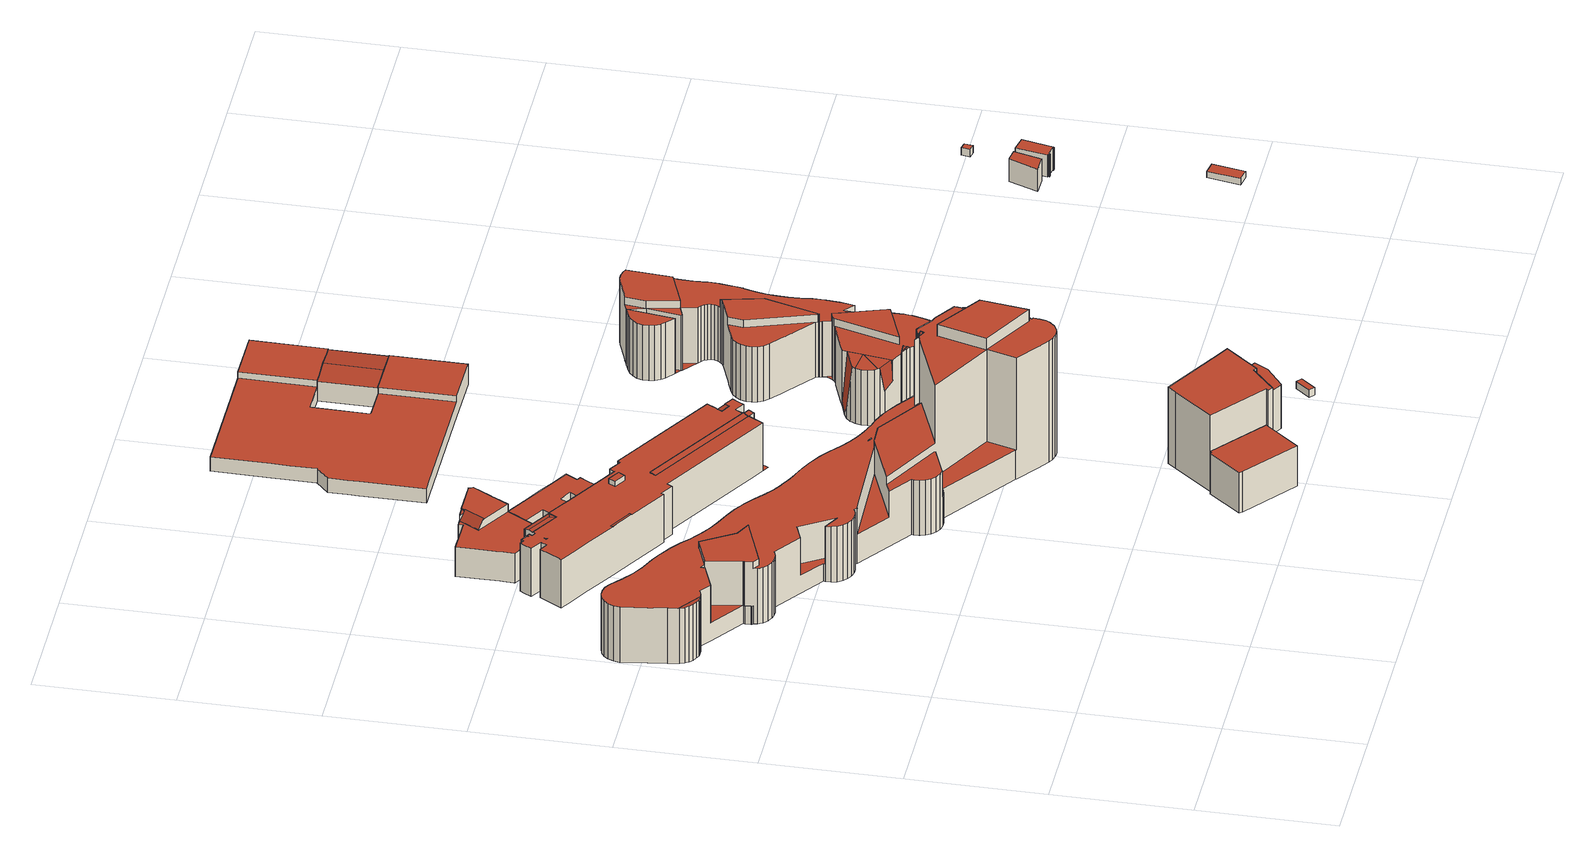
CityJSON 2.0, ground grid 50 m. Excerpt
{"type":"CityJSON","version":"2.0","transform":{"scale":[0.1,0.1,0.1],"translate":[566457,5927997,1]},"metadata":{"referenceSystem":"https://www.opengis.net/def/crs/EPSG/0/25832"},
"CityObjects":{
"building1":{"type":"Building","attributes":{"Gemeindeschluessel":"02100137","Geometrietyp2DReferenz":"3000","function":"31001_1120","roofType":"1000","measuredHeight":16.48,"storeysAboveGround":4},"address":[{"country":"Germany","locality":"Hamburg","thoroughfareNumber":"2","thoroughfareName":"Kurt-Emmerich-Platz","postcode":"21109"}],"geometry":[{"type":"Solid","lod":"2","boundaries":[[[[0,1,2,3,4,5,6,7]],[[8,9,10,11,12,13,14,15]],[[4,3,10,9]],[[3,2,11,10]],[[2,1,12,11]],[[1,0,13,12]],[[0,7,14,13]],[[6,5,8,15]],[[5,4,9,8]],[[14,7,6,15]]]],"semantics":{"surfaces":[{"type":"RoofSurface"},{"type":"GroundSurface"},{"type":"WallSurface"}],"values":[[0,1,2,2,2,2,2,2,2,2]]}}]},
"building2":{"type":"Building","attributes":{"name":"Behörde für Stadtentwicklung und Wohnen:Behörde für Umwelt, Klima, Energie und Agrarwirtschaft:Landesbetrieb GeoInformation und Vermessung","Gemeindeschluessel":"02100137","Geometrietyp2DReferenz":"3000","function":"31001_3010","roofType":"1000","measuredHeight":53.91,"storeysAboveGround":5},"address":[{"country":"Germany","locality":"Hamburg","thoroughfareNumber":"19","thoroughfareName":"Neuenfelder Straße","postcode":"21109"}],"geometry":[{"type":"Solid","lod":"2","boundaries":[[[[16,17,18]],[[19,20,21]],[[22,23,24,25,26]],[[27,28,29,30,31]],[[32,33,34,35,36]],[[37,38,39]],[[40,41,42,43]],[[44,45,46]],[[46,45,47]],[[48,44,46]],[[48,46,47]],[[49,50,51,52,53,54]],[[55,56,52,51]],[[57,58,59,60,56,55]],[[61,51,50,62]],[[63,64,65,62,66]],[[67,68,69]],[[70,71,72,73]],[[74,70,73,75]],[[76,77,78,79,80,81]],[[82,83,84,85,86,87,88,89,90,91]],[[92,93,94,95]],[[96,97,98,93]],[[99,100,101,102,103,104,105,106,107,108]],[[109,110,111,112]],[[113,114,115]],[[116,117,118,119]],[[120,121,122]],[[123,124,125,126]],[[127,128,124]],[[129,130,131]],[[132,133,134,135,136,137]],[[138,139,140]],[[141,142,143,144,145,146,147]],[[148,149,150,151]],[[149,152,153,150]],[[152,154,155,153]],[[154,156,157,155]],[[156,158,159,157]],[[160,161,21,20]],[[21,161,162,17,16]],[[163,164,165,166]],[[164,167,168,165]],[[169,170,171,172]],[[173,174,175,176]],[[177,178,179,180]],[[181,160,20,19]],[[182,183,184,185]],[[186,187,161,21,16,18]],[[188,189,190,191]],[[23,22,111,110]],[[22,26,192,111]],[[26,25,193,192]],[[194,195,196,197]],[[195,198,199,196]],[[198,200,201,199]],[[202,203,30,29]],[[204,205,206,207]],[[205,208,209,206]],[[210,211,212,213]],[[211,214,215,212]],[[214,216,217,215]],[[216,218,219,217]],[[189,220,221,190]],[[27,31,222,223]],[[224,225,39,38]],[[226,202,29,28]],[[227,226,28,27]],[[228,229,230,231]],[[229,232,233,230]],[[232,234,235,233]],[[236,237,238,239]],[[237,240,241,238]],[[242,243,244,245]],[[246,224,38,37]],[[247,248,249,250]],[[248,251,252,249]],[[253,254,255,256]],[[254,257,258,255]],[[257,259,260,258]],[[259,261,262,260]],[[261,263,264,262]],[[263,265,266,264]],[[265,267,268,266]],[[34,33,269,270]],[[33,32,271,269]],[[272,273,274,275]],[[273,276,277,274]],[[276,278,279,277]],[[225,246,37,39]],[[280,281,282,283]],[[281,284,113,282]],[[284,285,114,113]],[[41,40,286,287,288,289]],[[286,40,43,290,287]],[[43,42,291,290]],[[292,293,294,295]],[[296,297,298,299]],[[297,300,301,298]],[[302,303,44,48]],[[304,302,48,47]],[[305,306,307,115]],[[306,308,309,307]],[[308,310,311,309]],[[310,312,118,311]],[[312,313,314,119,118]],[[49,54,315,316]],[[54,53,317,315]],[[318,319,69,68]],[[319,320,321,69]],[[320,322,323,321]],[[324,325,326]],[[327,328,67,329]],[[328,318,68,67]],[[60,59,330,331]],[[59,58,332,330]],[[61,65,51]],[[61,62,65]],[[63,66,333,334]],[[286,287,326]],[[335,336,337,338,339]],[[314,340,116,119]],[[341,342,343,344]],[[342,345,346,343]],[[345,347,348,346]],[[347,349,350,348]],[[349,351,352,350]],[[353,354,355,356]],[[354,357,358,355]],[[357,341,344,358]],[[359,65,64]],[[360,361,362,363]],[[364,365,366,367]],[[365,368,369,366]],[[368,370,371,369]],[[370,372,373,371]],[[374,375,376,377]],[[375,378,379,376]],[[72,71,120,122]],[[74,75,380,381]],[[382,98,124,128]],[[98,383,125,124]],[[383,384,385,125]],[[80,79,386,387]],[[79,78,136,388]],[[78,77,389,137,136]],[[76,81,390,391]],[[81,80,387,390]],[[90,89,392,393]],[[88,87,394,395]],[[86,85,396,397]],[[85,84,398,396]],[[398,84,83,139,138]],[[83,82,399,139]],[[91,90,393,400]],[[92,95,130,129]],[[95,94,126,130]],[[98,97,127,124]],[[93,98,124,123]],[[104,103,401,402]],[[103,102,403,401]],[[102,101,404,403]],[[100,99,405,406]],[[99,108,92,405]],[[407,408,409,410]],[[408,411,131,409]],[[412,398,138,140]],[[389,413,132,137]],[[413,414,415,132]],[[414,412,140,415]],[[416,391,146,145]],[[417,418,419,420]],[[418,421,422,419]],[[421,423,424,422]],[[425,426,144,427]],[[426,416,145,144]],[[428,429,430,431]],[[429,432,433,430]],[[432,434,435,433]],[[434,436,437,435]],[[436,438,439,437]],[[438,440,441,439]],[[442,443,444,445]],[[446,447,448,449]],[[447,450,451,448]],[[452,453,454,455]],[[453,456,457,454]],[[456,458,459,457]],[[458,460,461,459]],[[462,463,464,465]],[[463,466,467,464]],[[468,469,470,471]],[[469,472,473,470]],[[472,474,475,473]],[[474,476,477,475]],[[476,478,479,477]],[[480,481,482,483]],[[481,484,485,482]],[[486,487,488,489]],[[487,490,491,488]],[[490,492,493,491]],[[492,494,495,493]],[[496,497,498,499]],[[497,500,501,498]],[[500,502,503,501]],[[504,505,506,507]],[[505,508,509,506]],[[510,511,512,513]],[[514,515,516,517]],[[518,519,520,521]],[[522,523,524,525]],[[523,526,527,524]],[[526,528,529,527]],[[528,530,531,529]],[[530,532,533,531]],[[534,535,536,537]],[[535,522,525,536]],[[538,539,540,541]],[[539,542,543,540]],[[542,544,545,543]],[[546,547,141,147]],[[547,548,549,141]],[[548,550,551,549]],[[552,553,554,555]],[[300,297,296,556,511,510,557,515,514,558,322,320,319,318,328,327,559,324,326,287,290,291,560,561]],[[562,563,392,89,88,395,564,565,566,352,351]],[[567,568,569,570,571,572,573,574,379,378,575,576,577,578,579,580,581,582,559,327,329]],[[408,407,583,544,542,539,538,584,585,397,396,398,412,414,413,389,391,416,426,425,586,553,552,587,440,438,436,434,432,429,428,588,443,442,589,450,447,446,590,591,592,460,458,456,453,452,406,405,92,411]],[[580,579,578,577,576,575,378,375,374,593,594,423,421,418,417,595,596,550,548,547,546,391,390,387,386,361,360,597,598,55,51,65,359,599,600,71,601,602,603,604,605,372,370,368,365,364,606,519,518,607,608,340,314,609,339,338,610,611,582,581]],[[289,288,612,335,613,313,312,310,308,306,305,614,303,302,304,615,293,292,616,617,618]],[[619,620,449,448,451,621,445,444,622,431,430,433,435,437,439,441,623,555,554,624,427,144,143,142,141,549,551,625,626,420,419,422,424,627,628,377,376,379,574,573,572,571,570,569,568,567,329,67,69,321,323,629,517,516,630,513,512,631,299,298,301,632,633,275,274,277,279,634,635,499,498,501,503,636,250,249,252,637,638,239,238,241,639,640,641,489,488,491,493,495,642,643,223,222,644,207,206,209,645,646,647,483,482,485,648,649,109,112,111,192,193,650,651,652,166,165,168,653,176,175,654,465,464,467,655,180,179,656,657,658,151,150,153,155,157,159,659,471,470,473,475,477,479,660,661,662,197,196,199,201,663,213,212,215,217,219,664,665,666,231,230,233,235,667,245,244,668,256,255,258,260,262,264,266,268,669,670,507,506,509,671,283,282,113,115,307,309,311,118,117,116,672,673,521,520,674,367,366,369,371,373,675,381,380,676,122,121,677,678,334,333,679,680,316,315,317,681,682,331,330,332,683,684,363,362,388,136,135,134,133,132,415,140,139,399,685,686,687,688,356,355,358,344,343,346,348,350,352,566,565,564,395,394,689,690,691,541,540,543,545,692,410,409,131,130,126,125,385,693,537,536,525,524,527,529,531,533,694,128,127,695,696,402,401,403,404,697,455,454,457,459,461,698]],[[699,170,169,167,164,163,162,161,160,181,191,190,221,700,185,184,701,702,703,484,481,480,704,705,706,208,205,204,203,202,226,227,707,708,494,492,490,487,486,709,710,711,240,237,236,712,713,270,269,271,295,294,714,715,285,284,281,280,716,508,505,504,717,718,267,265,263,261,259,257,254,253,719,243,242,720,234,232,229,228,721,722,723,218,216,214,211,210,724,200,198,195,194,725,726,727,478,476,474,472,469,468,728,158,156,154,152,149,148,729],[225,224,246]],[[730,183,182,731,220,189,188,732,187,186]],[[354,353,733,734,735,400,393,392,563,562,351,349,347,345,342,341,357]],[[651,186,18,17,162,163,166,652]],[[648,485,484,703,702,701,109,649]],[[637,252,251,736,737,738,712,236,239,638]],[[717,504,507,670,669,268,267,718]],[[632,301,300,561,560,739,272,275,633]],[[715,714,45,44,303,614,305,115,114,285]],[[679,333,66,62,50,49,316,680]],[[611,610,338,337,740,325,324,559,582]],[[57,598,597,360,363,684,683,332,58]],[[677,121,600,599,359,64,63,334,678]],[[608,607,518,521,673,672,116,340]],[[687,686,735,734,733,353,356,688]],[[628,627,424,423,594,593,374,377]],[[96,106,105,104,402,696,695,127,97]],[[626,625,551,550,596,595,417,420]],[[630,516,515,557,510,513]],[[634,741,742,743,496,499,635]],[[698,461,460,592,591,619]],[[620,619,591,590,446,449]],[[621,451,450,589,442,445]],[[552,555,623,441,440,587]],[[622,444,443,588,428,431]],[[624,554,553,586,425,427]],[[584,538,541,691,690,585]],[[545,544,583,407,410,692]],[[411,92,108,107,93,92,129,131]],[[406,452,455,697,404,101,100]],[[93,107,106,96,93,123,126,94]],[[86,397,585,690,689,394,87]],[[391,546,147,146,391,389,77,76]],[[399,82,91,400,735,686,685]],[[385,384,744,534,537,693]],[[745,382,128,694,533,532]],[[675,605,604,74,381]],[[603,602,70,74,604]],[[380,75,73,72,122,676]],[[373,372,605,675]],[[606,364,367,674,520,519]],[[120,71,601,71,600,121]],[[386,79,388,362,361]],[[51,55,598,57,55]],[[286,746,336,335,612,288,287]],[[56,60,331,682,681,52]],[[629,323,322,558,514,517]],[[52,681,317,53]],[[609,314,313,613,335,339]],[[631,512,511,556,296,299]],[[304,47,45,714,294,293,615]],[[291,42,41,289,618,747,739,560]],[[280,283,671,509,508,716]],[[616,292,295,271,32,36,617]],[[279,278,741,634]],[[748,747,618,617,36,35,749,750]],[[503,502,751,247,250,636]],[[752,748,750,753,743,742]],[[749,35,34,270,754,755,737,736]],[[253,256,668,244,243,719]],[[242,245,667,235,234,720]],[[228,231,666,665,722,721]],[[495,494,708,707,643,642]],[[641,640,710,709,486,489]],[[639,241,240,711,710,640]],[[756,754,270,713,712,738]],[[643,707,227,27,223]],[[722,665,664,219,218,723]],[[222,31,30,203,204,207,644]],[[646,705,704,480,483,647]],[[645,209,208,706,705,646]],[[210,213,663,201,200,724]],[[24,730,186,651,650,193,25]],[[701,184,183,730,24,23,110,109]],[[700,221,220,731,182,185]],[[187,732,188,191,181,19,21,161]],[[194,197,662,661,726,725]],[[726,661,660,479,478,727]],[[467,466,757,177,180,655]],[[175,174,758,462,465,654]],[[179,178,171,170,699,657,656]],[[653,168,167,169,172,173,176]],[[657,699,729,148,151,658]],[[728,468,471,659,159,158]],[[534,744,384,383,98,382,745,532,530,528,526,523,522,535]],[[602,601,71,70]],[[325,740,337,336,746,286,326]],[[278,276,273,272,739,747,748,752,742,741]],[[248,247,751,502,500,497,496,743,753,750,749,736,251]],[[755,754,756,738,737]],[[177,757,466,463,462,758,174,173,172,171,178]]]],"semantics":{"surfaces":[{"type":"RoofSurface"},{"type":"WallSurface"},{"type":"GroundSurface"}],"values":[[0,0,0,0,0,0,0,0,0,0,0,0,0,0,0,0,0,0,0,0,0,0,0,0,0,0,0,0,0,0,0,0,0,0,1,1,1,1,1,1,1,1,1,1,1,1,1,1,1,1,1,1,1,1,1,1,1,1,1,1,1,1,1,1,1,1,1,1,1,1,1,1,1,1,1,1,1,1,1,1,1,1,1,1,1,1,1,1,1,1,1,1,1,1,1,1,1,1,1,1,1,1,1,1,1,1,1,1,1,1,1,1,1,1,1,1,1,1,1,1,1,1,1,1,1,1,1,1,1,1,1,1,1,1,1,1,1,1,1,1,1,1,1,1,1,1,1,1,1,1,1,1,1,1,1,1,1,1,1,1,1,1,1,1,1,1,1,1,1,1,1,1,1,1,1,1,1,1,1,1,1,1,1,1,1,1,1,1,1,1,1,1,1,1,1,1,1,1,1,1,1,1,1,1,1,1,1,1,1,1,1,1,1,1,1,1,1,1,1,1,1,1,1,1,0,1,1,0,0,0,2,0,0,0,1,1,1,1,1,1,1,1,1,1,1,1,1,1,1,1,1,1,1,1,1,1,1,1,1,1,1,1,1,1,1,1,1,1,1,1,1,1,1,1,1,1,1,1,1,1,1,1,1,1,1,1,1,1,1,1,1,1,1,1,1,1,1,1,1,1,1,1,1,1,1,1,1,1,1,1,1,1,1,1,1,0,0,0,0,0,0,0]]}}]},
"building3":{"type":"Building","attributes":{"name":"Staatliche Schule Gesundheitspflege","Gemeindeschluessel":"02100137","Geometrietyp2DReferenz":"3000","function":"31001_3020","roofType":"1000","measuredHeight":21.54,"storeysAboveGround":5},"address":[{"country":"Germany","locality":"Hamburg","thoroughfareNumber":"28","thoroughfareName":"Dratelnstraße","postcode":"21109"}],"geometry":[{"type":"MultiSurface","lod":"2","boundaries":[[[759,760,761]],[[762,763,764]],[[765,766,767,768]],[[769,770,771,772,766,765]],[[773,774,775,776]],[[777,778,779,780,781,782]],[[769,765,768]],[[783,784,785,786]],[[787,786,785,779]],[[788,783,786]],[[789,788,786,787]],[[790,791,792,793]],[[794,795,796,797,798,799]],[[800,801,802,803,804]],[[805,806,807,808,809,810]],[[811,812,813,814]],[[815,816,817]],[[818,819,820,821]],[[822,823,824,825]],[[826,827,828,829]],[[827,830,831,828]],[[830,832,763,831]],[[832,833,764,763]],[[834,835,760,759]],[[835,836,761,760]],[[833,837,762,764]],[[837,838,839,762]],[[838,840,841,839]],[[836,834,759,761]],[[842,843,768,767]],[[844,845,812,811]],[[772,771,814,846]],[[771,770,844,811,814]],[[847,848,849,850]],[[848,851,852,849]],[[851,853,816,852]],[[853,854,780,817,816]],[[854,782,781,780]],[[775,774,855]],[[776,856,773]],[[778,857,787,779]],[[778,777,858,857]],[[843,859,860,768]],[[780,854,785,784,815,817]],[[785,854,780,779]],[[857,861,789,862,787]],[[863,864,865,866]],[[864,867,868,865]],[[869,870,871,872]],[[873,874,875,876]],[[874,877,878,875]],[[792,791,879,880]],[[791,790,881,879]],[[790,793,882,881]],[[793,792,880,882]],[[883,884,885]],[[886,887,888,889]],[[890,891,892,893]],[[891,894,895,892]],[[896,897,885]],[[795,794,898,899]],[[794,799,900,898]],[[799,798,901,900]],[[902,808,807]],[[903,904,797,796]],[[905,906,907,908]],[[906,909,910,907]],[[911,803,912,913,820,819]],[[914,915,823,916]],[[803,802,911]],[[801,800,825,824]],[[800,804,818,825]],[[804,803,911,819,818]],[[809,808,917]],[[810,918,805]],[[810,809,917,918]],[[919,806,805]],[[845,920,813,812]],[[920,921,922,813]],[[923,924,925,926,922,921,927,928,929,930,931,932,933,934]],[[788,789,861,863,866,935,936,937,815,784,783]],[[938,939,940,941,942,943,944,945,946,947,948,949,950]],[[951,952,953,905,908,954,955,956,957,871,870,958]],[[959,960,961,962,963,964,965,966,967,950,949,968]],[[969,970,971,972,973,974,975,976,977,978,979,856,776,775,855,980,981,982,983,984,985,986]],[[987,988,989,990,991,992,993,994,995,996,997,998,999]],[[947,946,945,944,943,1000,1001,1002,887,886,1003,1004,1005,1006,904,903,1007,909,906,905,953,952,951,958,870,869,991,990,989,988,987,999,948]],[[982,981,980,855,774,773,856,979,978,977,1008,877,874,873,1009,1010,913,912,1011,883,885,897,1012,1013,915,914,1014,1015,1016,1017,1018,919,805,918,917,808,902,1019,1020,1021,894,891,890,1022,962,961,960,959,968,949,859,843,842,1023,840,838,837,833,832,830,827,826,1024,1025,1026,1027,1028,1029,984,983],[836,835,834],[881,882,880,879]],[[930,929,928,927,921,920,845,844,998,997,996,995,994,1030,782,854,853,851,848,847,1031,1032,932,931]],[[1033,1034,1035,916,823,822,825,818,821,820,1036,1037,876,875,878,1038,976,975,974,973,972,971,970,969,986,985,1039,1040,1041,1042,1043,1044,829,828,831,763,762,839,841,1045,1046,1047,846,814,813,922,926,925,924,923,934,933,1048,1049,850,849,852,816,815,937,936,935,866,865,868,1050,1051,1052,872,871,957,956,955,954,908,907,910,1053,1054,899,898,900,901,1055,1056,1057,1058,1059,889,888,1060,1061,1062,942,941,940,939,938,950,967,966,965,964,963,1063,893,892,895,1064,1065,1066,1067,1068,1069,1070]],[[1026,1042,1041,1027]],[[1031,847,850,1049,1048,933,932,1032]],[[842,767,766,772,846,1047,1046,1045,1023]],[[1062,1061,1001,1000,943,942]],[[1036,820,913,1010,1009,873,876,1037]],[[1057,1056,1006,1005,1004,1058]],[[797,904,1006,1056,1055,901,798]],[[1054,1053,910,909,1007,903,796,795,899]],[[807,806,919,1018,1069,1068,1067,902]],[[1033,1070,1069,1018,1017,1016,1015,1034]],[[1034,1015,1014,914,916,1035]],[[824,823,915,1013,1071,802,801]],[[1066,1065,1020,1019,902,1067]],[[1071,1013,1012,897,896,1072]],[[1020,1065,1064,895,894,1021]],[[912,803,911,1073,884,883,1011]],[[1022,890,893,1063,963,962]],[[1059,1058,1004,1003,886,889]],[[1002,1001,1061,1060,888,887]],[[1038,878,877,1008,977,976]],[[991,869,872,1052,1051,1074,992]],[[1050,868,867,1075,1074,1051]],[[994,993,858,777,782,1030]],[[860,859,949,948,999,998,844,770,769]],[[1045,841,840,1023]],[[1026,1025,1043,1042]],[[1024,826,829,1044,1043,1025]],[[1041,1040,1028,1027]],[[1029,1028,1040,1039,985,984]],[[911,802,1071,1072,896,885,884,1073]],[[992,1074,1075,867,864,863,861,857,858,993]]],"semantics":{"surfaces":[{"type":"RoofSurface"},{"type":"WallSurface"},{"type":"GroundSurface"}],"values":[0,0,0,0,0,0,0,0,0,0,0,0,0,0,0,0,0,0,0,1,1,1,1,1,1,1,1,1,1,1,1,1,1,1,1,1,1,1,1,1,1,1,1,1,1,1,1,1,1,1,1,1,1,1,1,1,1,1,1,1,1,1,1,1,1,1,1,1,1,1,1,1,1,1,1,1,1,1,1,1,1,1,1,1,1,1,0,0,0,2,1,1,1,1,1,1,1,1,1,1,1,1,1,1,1,1,1,1,1,1,1,1,1,1,1,1,1,1,1,0,0]}}]},
"building4":{"type":"Building","attributes":{"Gemeindeschluessel":"02100137","Geometrietyp2DReferenz":"3000","function":"51009_1610","roofType":"1000","measuredHeight":3.81},"address":[{"country":"Germany","locality":"Hamburg","postcode":"21109"}],"geometry":[{"type":"Solid","lod":"2","boundaries":[[[[1076,1077,1078,1079]],[[1080,1081,1082,1083]],[[1078,1077,1080,1083]],[[1077,1076,1081,1080]],[[1076,1079,1082,1081]],[[1079,1078,1083,1082]]]],"semantics":{"surfaces":[{"type":"RoofSurface"},{"type":"GroundSurface"},{"type":"WallSurface"}],"values":[[0,1,2,2,2,2]]}}]},
"building5":{"type":"Building","attributes":{"Gemeindeschluessel":"02100137","Geometrietyp2DReferenz":"3000","function":"31001_2310","roofType":"1000","measuredHeight":31.16,"storeysAboveGround":10},"address":[{"country":"Germany","locality":"Hamburg","thoroughfareNumber":"31","thoroughfareName":"Neuenfelder Straße","postcode":"21109"}],"geometry":[{"type":"Solid","lod":"2","boundaries":[[[[1084,1085,1086,1087,1088,1089,1090]],[[1091,1092,14,1093]],[[1092,1094,13,14]],[[1094,1095,12,13]],[[1096,1097,1098,1099]],[[1097,1100,1101,1098]],[[1100,1102,1103,1101]],[[1104,1105,1089,1088]],[[1087,1086,1106,1107]],[[1086,1085,1108,1106]],[[1085,1084,1109,1108]],[[1084,1090,1110,1109]],[[1093,14,13,12,1099,1098,1101,1103,1107,1106,1108,1109,1110,1111]],[[1110,1090,1089,1105,1112,1111]],[[1103,1102,1104,1088,1087,1107]],[[1093,1111,1112,1091]],[[1099,12,1095,1096]],[[1095,1094,1092,1091,1112,1105,1104,1102,1100,1097,1096]]]],"semantics":{"surfaces":[{"type":"RoofSurface"},{"type":"WallSurface"},{"type":"GroundSurface"}],"values":[[0,1,1,1,1,1,1,1,1,1,1,1,2,1,1,1,1,0]]}}]},
"building6":{"type":"Building","attributes":{"Gemeindeschluessel":"02100137","Geometrietyp2DReferenz":"3000","function":"31001_2140","roofType":"1000","measuredHeight":3},"address":[{"country":"Germany","locality":"Hamburg","thoroughfareName":"Neuenfelder Straße","postcode":"21109"}],"geometry":[{"type":"Solid","lod":"2","boundaries":[[[[1113,1114,1115,1116]],[[1117,1118,1119,1120]],[[1118,1113,1116,1119]],[[1117,1114,1113,1118]],[[1120,1115,1114,1117]],[[1119,1116,1115,1120]]]],"semantics":{"surfaces":[{"type":"GroundSurface"},{"type":"RoofSurface"},{"type":"WallSurface"}],"values":[[0,1,2,2,2,2]]}}]},
"building7":{"type":"Building","attributes":{"Gemeindeschluessel":"02100137","Geometrietyp2DReferenz":"3000","function":"31001_3020","roofType":"1000","measuredHeight":8.87,"storeysAboveGround":2},"address":[{"country":"Germany","locality":"Hamburg","thoroughfareName":"Dratelnstraße","postcode":"21109"}],"geometry":[{"type":"Solid","lod":"2","boundaries":[[[[1121,1122,1123,1124,1125,1126,1127,1128,1129]],[[1130,1131,1132,1133,1134,1124]],[[1132,1135,1136,1137,1138,1139,1140]],[[1141,1142,1136,1131,1130,1122]],[[1128,1127,1143,1144]],[[1125,1124,1134]],[[1121,1141,1122]],[[1140,1139,1145,1146]],[[1137,1136,1142]],[[1140,1133,1132]],[[1147,1148,1149,1150,1151,1152,1153,1154,1155,1156]],[[1157,1158,1159,1129,1128,1144,1160,1161,1162,1163,1164]],[[1165,1145,1139,1138,1166,1167,1168,1169,1151,1150,1170]],[[1171,1159,1158,1157,1164,1163,1172,1173,1174,1175,1155,1154,1153,1152,1151,1169,1168,1167,1166,1176],[1177,1178,1179,1180,1181,1182,1183,1184]],[[1160,1144,1143,1185,1186,1187,1188,1146,1145,1165,1170,1150,1149,1148,1147,1156,1189,1190,1191,1192,1162,1161]],[[1192,1191,1190,1174,1173,1172,1163,1162]],[[1178,1187,1186,1179]],[[1143,1127,1126,1182,1181,1180,1179,1186,1185]],[[1184,1140,1146,1188,1187,1178,1177]],[[1125,1134,1133,1140,1184,1183,1182,1126]],[[1171,1176,1166,1138,1137,1142,1141,1121,1129,1159]],[[1122,1130,1124,1123]],[[1136,1135,1132,1131]],[[1189,1156,1155,1175,1174,1190]]]],"semantics":{"surfaces":[{"type":"RoofSurface"},{"type":"WallSurface"},{"type":"GroundSurface"}],"values":[[0,0,0,0,1,1,1,1,1,1,1,1,1,2,0,1,1,1,1,1,1,1,1,1]]}}]},
"building8":{"type":"Building","attributes":{"name":"B+R","Gemeindeschluessel":"02100136","Geometrietyp2DReferenz":"3000","function":"51009_1610","roofType":"1000","measuredHeight":2.49},"address":[{"country":"Germany","locality":"Hamburg","postcode":"21109"}],"geometry":[{"type":"Solid","lod":"2","boundaries":[[[[1193,1194,1195,1196]],[[1197,1198,1199,1200]],[[1195,1194,1197,1200]],[[1194,1193,1198,1197]],[[1193,1196,1199,1198]],[[1196,1195,1200,1199]]]],"semantics":{"surfaces":[{"type":"RoofSurface"},{"type":"GroundSurface"},{"type":"WallSurface"}],"values":[[0,1,2,2,2,2]]}}]},
"building9":{"type":"Building","attributes":{"Gemeindeschluessel":"02100136","Geometrietyp2DReferenz":"3000","function":"31001_2080","roofType":"1000","measuredHeight":9,"storeysAboveGround":1},"address":[{"country":"Germany","locality":"Hamburg","thoroughfareName":"Wilhelm-Strauß-Weg","postcode":"21109"}],"geometry":[{"type":"Solid","lod":"2","boundaries":[[[[1201,1202,1203,1204,1205]],[[1206,1207,1208,1209,1210]],[[1208,1201,1205,1209]],[[1207,1202,1201,1208]],[[1206,1203,1202,1207]],[[1210,1204,1203,1206]],[[1209,1205,1204,1210]]]],"semantics":{"surfaces":[{"type":"GroundSurface"},{"type":"RoofSurface"},{"type":"WallSurface"}],"values":[[0,1,2,2,2,2,2]]}}]},
"building10":{"type":"Building","attributes":{"Gemeindeschluessel":"02100136","Geometrietyp2DReferenz":"3000","function":"31001_2420","roofType":"1000","measuredHeight":9,"storeysAboveGround":1},"address":[{"country":"Germany","locality":"Hamburg","thoroughfareName":"Wilhelm-Strauß-Weg","postcode":"21109"}],"geometry":[{"type":"Solid","lod":"2","boundaries":[[[[1211,1212,1213,1214,1215,1216,1217,1218,1219,1220,1221,1222,1223]],[[1224,1225,1226,1227,1228,1229,1230,1231,1232,1233,1234,1235,1236]],[[1234,1211,1223,1235]],[[1233,1212,1211,1234]],[[1232,1213,1212,1233]],[[1231,1214,1213,1232]],[[1230,1215,1214,1231]],[[1229,1216,1215,1230]],[[1228,1217,1216,1229]],[[1227,1218,1217,1228]],[[1226,1219,1218,1227]],[[1225,1220,1219,1226]],[[1224,1221,1220,1225]],[[1236,1222,1221,1224]],[[1235,1223,1222,1236]]]],"semantics":{"surfaces":[{"type":"GroundSurface"},{"type":"RoofSurface"},{"type":"WallSurface"}],"values":[[0,1,2,2,2,2,2,2,2,2,2,2,2,2,2]]}}]},
"building11":{"type":"Building","attributes":{"Gemeindeschluessel":"02100136","Geometrietyp2DReferenz":"3000","function":"31001_3091","roofType":"1000","measuredHeight":3,"storeysAboveGround":2},"address":[{"country":"Germany","locality":"Hamburg","thoroughfareName":"Wilhelm-Strauß-Weg","postcode":"21109"}],"geometry":[{"type":"Solid","lod":"2","boundaries":[[[[1237,1238,1239,1240]],[[1241,1242,1243,1244]],[[1242,1237,1240,1243]],[[1241,1238,1237,1242]],[[1244,1239,1238,1241]],[[1243,1240,1239,1244]]]],"semantics":{"surfaces":[{"type":"GroundSurface"},{"type":"RoofSurface"},{"type":"WallSurface"}],"values":[[0,1,2,2,2,2]]}}]}
},
"vertices":[
[1488,135,233],[1297,291,233],[1291,284,233],[1284,289,233],[1188,170,233],[1198,161,233],[1385,9,233],[1482,128,233],[1198,161,69],[1188,170,69],[1284,289,69],[1291,284,69],[1297,291,69],[1488,135,69],[1482,128,69],[1385,9,69],
[293,1836,76],[191,1797,76],[314,1708,76],[308,1841,94],[291,1850,94],[293,1836,94],[316,1677,76],[319,1674,76],[314,1705,76],[314,1701,76],[314,1681,76],[614,1484,76],[671,1453,76],[593,1578,76],[529,1553,76],[616,1490,76],[1362,1297,258],[1187,1413,258],[1112,1411,258],[903,1328,258],[1131,1205,258],[1164,1432,3],[1148,1439,3],[1161,1430,3],[1596,1141,542],[1424,1255,542],[1373,1074,542],[1571,967,542],[1424,1321,487],[1408,1315,487],[1427,1312,507],[1437,1301,487],[1440,1310,487],[1569,1500,229],[1577,1489,229],[1654,1554,228],[1567,1564,228],[1562,1543,228],[1563,1521,229],[1663,1611,228],[1574,1576,228],[1665,1628,22],[1612,1609,10],[1593,1598,46],[1578,1583,164],[1640,1454,229],[1581,1482,229],[1598,1468,129],[1640,1449,143],[1640,1454,228],[1582,1482,226],[1593,972,3],[1583,961,3],[1591,957,3],[1729,1415,230],[1699,1430,228],[1690,1426,229],[1693,1425,230],[1726,1407,229],[1714,1415,229],[1892,1516,259],[1833,1696,259],[1811,1688,259],[1805,1682,259],[1737,1445,259],[1892,1506,259],[1820,1739,259],[1820,1738,259],[1821,1737,259],[1877,1936,259],[1843,2082,259],[1835,2074,259],[1825,2068,259],[1746,2038,259],[1738,1983,259],[1818,1742,259],[1812,2214,228],[1787,2325,228],[1769,2202,228],[1772,2199,228],[1797,2401,228],[1773,2392,228],[1772,2385,228],[1945,2264,260],[1956,2429,260],[1944,2435,260],[1924,2439,260],[1904,2439,260],[1884,2434,260],[1813,2407,260],[1797,2401,260],[1787,2325,260],[1812,2214,260],[321,1659,3],[319,1674,3],[316,1677,3],[320,1661,3],[1447,1334,3],[1446,1330,3],[1450,1332,3],[1619,1305,3],[1545,1284,3],[1530,1283,3],[1608,1231,3],[1699,1430,3],[1683,1429,3],[1690,1426,3],[1787,2325,3],[1772,2385,3],[1749,2219,3],[1769,2202,3],[1773,2392,3],[1771,2392,3],[1812,2214,3],[1772,2199,3],[1826,2155,3],[1823,1725,3],[1824,1714,3],[1820,1702,3],[1814,1691,3],[1811,1688,3],[1833,1696,3],[1821,1737,3],[1820,1738,3],[1820,1737,3],[1920,1517,3],[1923,1557,3],[1931,1602,3],[1939,1637,3],[1903,1668,3],[1892,1516,3],[1895,1508,3],[5,2074,229],[9,2095,229],[9,2095,3],[5,2074,3],[18,2115,229],[18,2115,3],[32,2132,229],[32,2132,3],[51,2144,229],[51,2144,3],[72,2150,229],[72,2150,3],[291,1850,229],[293,1836,229],[191,1797,229],[151,1826,229],[145,1823,229],[145,1823,3],[151,1826,3],[129,1818,229],[129,1818,3],[120,1817,229],[36,1878,229],[36,1878,228],[120,1817,228],[112,1817,228],[95,1818,230],[95,1818,3],[112,1817,3],[43,1857,229],[37,1873,228],[37,1873,3],[43,1857,3],[308,1841,229],[339,1660,256],[319,1674,256],[319,1674,229],[339,1660,229],[314,1708,256],[293,1836,256],[405,1878,256],[479,1760,256],[479,1760,229],[405,1878,229],[314,1681,3],[314,1701,3],[347,1998,229],[386,1973,229],[386,1973,3],[347,1998,3],[423,1946,229],[423,1946,3],[457,1915,229],[457,1915,3],[593,1578,229],[529,1553,229],[430,1624,229],[424,1621,229],[424,1621,3],[430,1624,3],[405,1615,229],[405,1615,3],[493,1888,229],[532,1864,229],[532,1864,3],[493,1888,3],[572,1843,229],[572,1843,3],[614,1825,229],[614,1825,3],[655,1804,229],[655,1804,3],[534,1733,256],[534,1733,229],[616,1490,3],[614,1484,3],[1148,1439,229],[1161,1430,229],[671,1453,229],[614,1484,229],[730,1752,229],[765,1721,229],[765,1721,3],[730,1752,3],[796,1698,229],[796,1698,3],[829,1677,229],[829,1677,3],[741,1400,229],[731,1407,229],[731,1407,3],[741,1400,3],[725,1404,229],[725,1404,3],[863,1659,229],[899,1644,229],[899,1644,3],[863,1659,3],[1164,1432,229],[947,1224,228],[947,1244,228],[947,1244,3],[947,1224,3],[948,1251,228],[948,1251,3],[942,1627,229],[983,1607,229],[983,1607,3],[942,1627,3],[1023,1583,229],[1023,1583,3],[1060,1556,229],[1060,1556,3],[1100,1522,229],[1100,1522,3],[1132,1499,229],[1132,1499,3],[1165,1479,229],[1165,1479,3],[1200,1462,229],[1200,1462,3],[1187,1413,229],[1112,1411,229],[1362,1297,229],[1338,969,122],[1063,1167,122],[1063,1167,3],[1338,969,3],[1057,1164,122],[1057,1164,3],[1037,1158,122],[1037,1158,3],[1347,1403,229],[1380,1382,229],[1380,1382,3],[1347,1403,3],[1447,1334,229],[1446,1330,229],[1596,1141,499],[1596,1141,497],[1596,1141,496],[1424,1255,496],[1571,967,497],[1373,1074,497],[1404,1313,496],[1386,1325,496],[1386,1325,229],[1404,1313,229],[1502,863,497],[1482,868,497],[1482,868,3],[1502,863,3],[1464,877,497],[1464,877,3],[1440,1310,496],[1424,1321,496],[1437,1301,496],[1450,1332,496],[1454,1329,496],[1454,1329,3],[1514,1287,496],[1514,1287,3],[1529,1283,496],[1529,1283,3],[1530,1283,496],[1608,1231,496],[1608,1231,228],[1563,1521,3],[1569,1500,3],[1562,1543,3],[1583,961,497],[1591,957,497],[1588,933,497],[1588,933,3],[1584,913,497],[1584,913,3],[1617,1127,497],[1617,1127,489],[1601,1138,497],[1594,985,497],[1593,972,497],[1594,985,3],[1593,1598,3],[1578,1583,3],[1612,1609,3],[1582,1482,3],[1598,1468,3],[1604,1202,496],[1604,1202,499],[1625,1189,489],[1625,1189,228],[1604,1202,228],[1619,1305,228],[1628,1932,228],[1629,1952,228],[1629,1952,3],[1628,1932,3],[1635,1972,228],[1635,1972,3],[1646,1989,228],[1646,1989,3],[1661,2003,228],[1661,2003,3],[1679,2013,228],[1679,2013,3],[1657,1878,228],[1643,1893,228],[1643,1893,3],[1657,1878,3],[1633,1912,228],[1633,1912,3],[1640,1449,228],[1782,1673,228],[1795,1676,228],[1795,1676,3],[1782,1673,3],[1716,1333,228],[1727,1342,228],[1727,1342,3],[1716,1333,3],[1736,1353,228],[1736,1353,3],[1740,1367,228],[1740,1367,3],[1740,1382,228],[1740,1382,3],[1862,1302,228],[1846,1282,228],[1846,1282,3],[1862,1302,3],[1745,1163,228],[1745,1163,3],[1714,1415,3],[1726,1407,3],[1771,2392,228],[1749,2219,228],[1717,2245,228],[1717,2245,3],[1805,1682,228],[1737,1445,228],[1805,1682,3],[1833,1696,228],[1892,1506,228],[1892,1516,228],[1746,2038,228],[1738,1983,228],[1835,2074,3],[1825,2068,3],[1877,1936,228],[1843,2082,228],[1821,1737,228],[1820,1739,3],[1818,1742,228],[1904,2439,3],[1884,2434,3],[1924,2439,3],[1944,2435,3],[1945,2264,228],[1956,2429,228],[1846,2137,228],[1837,2146,228],[1837,2146,3],[1846,2137,3],[1826,2155,228],[1820,1737,228],[1823,1725,228],[1823,1727,228],[1823,1727,3],[1903,1668,228],[1916,1433,228],[1909,1400,228],[1909,1400,3],[1916,1433,3],[1898,1369,228],[1898,1369,3],[1884,1338,228],[1884,1338,3],[1942,1646,228],[1939,1637,228],[1942,1646,3],[1969,2026,228],[1958,1984,228],[1958,1984,3],[1969,2026,3],[1951,1946,228],[1951,1946,3],[1947,1908,228],[1947,1908,3],[1946,1869,228],[1946,1869,3],[1948,1830,228],[1948,1830,3],[1953,1784,228],[1953,1784,3],[1982,2110,228],[1977,2067,228],[1977,2067,3],[1982,2110,3],[1982,2254,228],[1981,2203,228],[1981,2203,3],[1982,2254,3],[1984,2152,228],[1984,2152,3],[1963,2426,228],[1978,2412,228],[1978,2412,3],[1963,2426,3],[1989,2395,228],[1989,2395,3],[1995,2375,228],[1995,2375,3],[1995,2355,228],[1995,2355,3],[80,1824,230],[65,1832,230],[65,1832,3],[80,1824,3],[53,1844,230],[53,1844,3],[94,2150,229],[115,2144,229],[115,2144,3],[94,2150,3],[134,2133,229],[134,2133,3],[172,2098,229],[172,2098,3],[214,2068,229],[214,2068,3],[259,2041,229],[259,2041,3],[364,1620,229],[346,1629,229],[346,1629,3],[364,1620,3],[331,1643,229],[331,1643,3],[685,1398,229],[665,1402,229],[665,1402,3],[685,1398,3],[647,1412,229],[647,1412,3],[632,1426,229],[632,1426,3],[621,1444,229],[621,1444,3],[997,1162,228],[979,1172,228],[979,1172,3],[997,1162,3],[964,1186,228],[964,1186,3],[953,1204,228],[953,1204,3],[1237,1448,229],[1275,1437,229],[1275,1437,3],[1237,1448,3],[1311,1422,229],[1311,1422,3],[1542,869,497],[1523,863,497],[1523,863,3],[1542,869,3],[1574,895,497],[1560,880,497],[1560,880,3],[1574,895,3],[1657,1316,228],[1702,1329,228],[1702,1329,3],[1657,1316,3],[1689,2298,228],[1689,2318,228],[1689,2318,3],[1689,2298,3],[1695,2338,228],[1695,2338,3],[1706,2355,228],[1706,2355,3],[1721,2370,228],[1721,2370,3],[1739,2379,228],[1739,2379,3],[1703,2260,228],[1693,2278,228],[1693,2278,3],[1703,2260,3],[1850,2092,228],[1853,2103,228],[1853,2103,3],[1850,2092,3],[1854,2115,228],[1854,2115,3],[1851,2127,228],[1851,2127,3],[1895,1508,228],[1920,1517,228],[1919,1512,228],[1919,1512,3],[1920,1466,228],[1920,1466,3],[1953,1738,228],[1949,1692,228],[1949,1692,3],[1953,1738,3],[1503,863,497],[1559,879,497],[1583,912,497],[1597,988,497],[1342,966,497],[1423,907,497],[1722,2029,228],[1723,2030,228],[1746,2038,3],[1723,2030,3],[1722,2029,3],[1597,988,3],[1612,1007,3],[1679,1086,3],[1698,1108,3],[1705,1116,3],[1716,1129,3],[1732,1148,3],[1739,1156,3],[1739,1156,228],[1732,1148,228],[1716,1129,228],[1705,1116,228],[1698,1108,228],[1679,1086,228],[1612,1007,228],[1597,988,228],[1850,2128,228],[1844,2083,228],[1844,2082,228],[1943,1654,228],[1953,1744,228],[1970,2028,228],[1984,2139,228],[1984,2279,228],[1987,2305,228],[1994,2344,228],[1877,1327,228],[1879,1331,228],[1916,1437,228],[1917,1442,228],[1689,1638,228],[1665,1628,228],[1661,1439,228],[1683,1429,228],[1733,1431,228],[1732,1427,228],[1729,1415,228],[1726,1407,228],[1735,1395,228],[1704,1329,228],[1643,1312,228],[1632,1309,228],[1607,1219,228],[1623,1170,228],[1617,1127,228],[1602,1184,496],[1607,1219,496],[1446,1330,496],[1408,1315,496],[1362,1297,496],[1131,1205,496],[1373,1074,496],[1987,2305,3],[1984,2279,3],[1984,2139,3],[1970,2028,3],[1953,1744,3],[1943,1654,3],[1917,1442,3],[1916,1437,3],[1879,1331,3],[1877,1327,3],[1583,912,3],[1559,879,3],[1503,863,3],[1423,907,3],[1342,966,3],[1017,1158,3],[1013,1158,3],[948,1222,3],[862,1312,3],[742,1399,3],[706,1399,3],[705,1398,3],[703,1398,3],[616,1461,3],[615,1464,3],[529,1553,3],[401,1615,3],[384,1615,3],[367,1619,3],[330,1646,3],[324,1654,3],[314,1705,3],[314,1708,3],[191,1797,3],[120,1817,3],[84,1822,3],[51,1846,3],[36,1878,3],[30,1913,3],[19,1980,3],[80,2150,3],[261,2040,3],[307,2019,3],[321,2012,3],[473,1903,3],[680,1788,3],[694,1779,3],[696,1777,3],[833,1675,3],[901,1643,3],[1219,1455,3],[1221,1454,3],[1319,1418,3],[1632,1309,3],[1643,1312,3],[1704,1329,3],[1735,1395,3],[1693,1425,3],[1661,1439,3],[1640,1449,3],[1581,1482,3],[1577,1489,3],[1567,1564,3],[1574,1576,3],[1665,1628,3],[1689,1638,3],[1818,1742,3],[1813,1749,3],[1716,1829,3],[1696,1846,3],[1843,2082,3],[1844,2082,3],[1844,2083,3],[1850,2128,3],[1709,2253,3],[1746,2382,3],[1797,2401,3],[1813,2407,3],[1956,2429,3],[1994,2344,3],[30,1913,229],[503,1722,229],[321,1659,229],[324,1654,229],[330,1646,229],[367,1619,229],[384,1615,229],[401,1615,229],[615,1464,229],[616,1461,229],[703,1398,229],[705,1398,229],[706,1399,229],[742,1399,229],[770,1400,229],[1408,1315,229],[1424,1321,229],[1319,1418,229],[1221,1454,229],[1219,1455,229],[901,1643,229],[833,1675,229],[696,1777,229],[694,1779,229],[680,1788,229],[473,1903,229],[321,2012,229],[307,2019,229],[261,2040,229],[80,2150,229],[19,1980,229],[314,1705,256],[503,1722,256],[308,1841,256],[1696,1846,228],[1716,1829,228],[1813,1749,228],[862,1312,228],[862,1312,121],[742,1399,121],[1342,966,122],[1623,1170,489],[1017,1158,122],[1013,1158,122],[1013,1158,228],[1709,2253,228],[1746,2382,228],[1602,1184,499],[1373,1074,122],[1131,1205,122],[903,1328,228],[1131,1205,228],[948,1222,228],[1028,1164,122],[1028,1164,228],[1112,1411,121],[903,1328,121],[770,1400,121],[51,1846,230],[84,1822,230],
[412,2412,1],[407,2403,1],[412,2400,1],[415,2470,1],[411,2472,1],[411,2464,1],[538,2419,197],[448,2472,197],[439,2457,195],[545,2395,195],[562,2425,195],[456,2488,195],[456,2487,195],[456,2486,195],[610,2155,197],[526,2205,197],[521,2196,199],[605,2147,199],[549,2646,155],[592,2718,155],[584,2723,143],[569,2732,120],[526,2659,120],[526,2659,121],[571,2733,145],[569,2733,143],[569,2732,143],[583,2729,163],[592,2718,143],[598,2733,145],[600,2733,143],[818,2234,217],[776,2259,217],[762,2234,217],[803,2210,217],[957,2329,43],[974,2319,43],[988,2342,35],[909,2389,35],[896,2366,43],[913,2355,43],[1299,1879,196],[1275,1893,196],[1267,1878,196],[1263,1872,196],[1286,1858,196],[1313,1957,197],[1318,1965,195],[1285,1985,195],[1280,1977,197],[1274,1966,199],[1307,1947,199],[456,2488,1],[433,2501,1],[433,2500,1],[456,2487,1],[569,2733,1],[567,2733,1],[569,2732,1],[1286,1858,1],[1263,1872,1],[1231,1817,1],[1254,1803,1],[1302,1885,1],[1279,1899,1],[1275,1893,1],[1299,1879,1],[367,2486,197],[382,2477,197],[382,2477,1],[367,2486,1],[387,2486,197],[387,2486,1],[411,2472,197],[411,2464,197],[412,2412,197],[407,2403,197],[412,2400,197],[415,2470,197],[425,2465,197],[425,2465,1],[418,2454,197],[418,2454,1],[439,2457,197],[545,2395,197],[456,2488,121],[433,2501,121],[456,2486,1],[548,2716,121],[548,2733,121],[548,2733,1],[548,2716,1],[554,2733,121],[554,2733,1],[567,2733,121],[569,2732,121],[521,2196,197],[605,2147,197],[592,2718,151],[549,2646,151],[562,2425,197],[562,2425,196],[600,2733,151],[600,2733,142],[720,2733,151],[725,2733,151],[725,2733,1],[720,2733,1],[733,2717,151],[733,2717,1],[706,2626,36],[717,2644,36],[717,2644,1],[706,2626,1],[810,2065,197],[799,2046,197],[799,2046,1],[810,2065,1],[751,2074,197],[751,2074,1],[776,2259,197],[762,2234,197],[818,2234,197],[803,2210,197],[853,2113,197],[853,2113,194],[857,2121,197],[867,2414,36],[790,2460,36],[790,2460,1],[867,2414,1],[862,2273,197],[908,2245,197],[908,2245,1],[862,2273,1],[914,2255,197],[914,2255,1],[865,2134,201],[865,2134,197],[957,2329,1],[974,2319,1],[913,2355,1],[896,2366,1],[1285,1985,197],[988,2342,36],[909,2389,36],[1036,2456,36],[1012,2414,36],[1012,2414,1],[1036,2456,1],[1025,2406,36],[1025,2406,1],[1263,1872,194],[1263,1872,197],[1231,1817,197],[1292,1922,197],[1279,1899,197],[1292,1922,1],[1274,1966,197],[1307,1947,197],[1318,1965,197],[433,2500,121],[412,2512,121],[412,2512,1],[412,2651,1],[412,2563,1],[412,2552,1],[412,2514,1],[412,2514,121],[412,2552,121],[412,2563,121],[412,2651,121],[412,2683,121],[412,2717,121],[412,2717,1],[412,2683,1],[600,2733,1],[598,2733,1],[571,2733,1],[648,2412,1],[691,2486,1],[705,2509,1],[724,2542,1],[725,2543,1],[725,2543,36],[724,2542,36],[705,2509,36],[691,2486,36],[648,2412,36],[631,2384,36],[631,2384,197],[631,2384,1],[851,2565,36],[929,2519,36],[971,2494,36],[971,2494,1],[929,2519,1],[851,2565,1],[767,2614,1],[767,2614,36],[715,2334,197],[793,2288,197],[835,2264,197],[851,2254,197],[851,2254,1],[835,2264,1],[793,2288,1],[715,2334,1],[632,2383,1],[632,2383,197],[346,2299,1],[412,2261,1],[452,2237,1],[521,2196,1],[605,2147,1],[683,2101,1],[725,2077,1],[745,2065,1],[745,2065,197],[725,2077,197],[683,2101,197],[452,2237,197],[412,2261,197],[346,2299,197],[322,2313,197],[294,2330,197],[294,2330,1],[322,2313,1],[579,2453,36],[622,2527,36],[636,2550,36],[655,2583,36],[687,2637,36],[687,2637,151],[655,2583,151],[655,2583,121],[636,2550,121],[622,2527,121],[579,2453,121],[562,2425,121],[562,2425,36],[809,2493,36],[810,2493,36],[809,2492,36],[886,2447,36],[887,2447,36],[929,2423,36],[929,2422,36],[1007,2376,36],[751,2073,197],[821,2058,197],[1197,1837,197],[1230,1891,197],[1242,1912,197],[1275,1893,197],[1293,1922,197],[1327,1901,197],[1328,1902,197],[1342,1926,197],[1353,1945,197],[1291,1995,197],[1307,2023,197],[931,2245,197],[851,2255,197],[432,2446,197],[358,2471,197],[341,2442,197],[384,2417,197],[371,2395,197],[342,2412,197],[299,2338,197],[549,2646,121],[502,2716,121],[429,2717,121],[1328,1902,1],[1327,1901,1],[1293,1922,1],[1197,1837,1],[821,2058,1],[751,2073,1],[299,2338,1],[342,2412,1],[371,2395,1],[384,2417,1],[341,2442,1],[358,2471,1],[432,2446,1],[439,2457,1],[448,2472,1],[429,2717,1],[502,2716,1],[697,2656,1],[687,2638,1],[687,2637,1],[1007,2376,1],[988,2342,1],[909,2389,1],[929,2422,1],[929,2423,1],[887,2447,1],[886,2447,1],[809,2492,1],[810,2493,1],[809,2493,1],[851,2255,1],[931,2245,1],[1307,2023,1],[1291,1995,1],[1285,1985,1],[1318,1965,1],[1353,1945,1],[1342,1926,1],[1275,1893,201],[1242,1912,201],[1230,1891,194],[687,2638,151],[697,2656,151],
[957,2329,41],[913,2355,41],[850,2246,41],[893,2220,41],[913,2355,3],[957,2329,3],[893,2220,3],[850,2246,3],
[1714,128,248],[1716,127,248],[1797,190,248],[1826,240,248],[1702,310,248],[1605,191,248],[1630,177,248],[1498,115,380],[1482,128,380],[1498,115,69],[1488,135,380],[1297,291,380],[1414,434,380],[1437,462,380],[1437,462,69],[1414,434,69],[1634,349,380],[1634,349,69],[1685,320,380],[1685,320,69],[1702,310,380],[1605,191,380],[1797,190,69],[1826,240,69],[1716,127,69],[1714,128,69],[1630,177,69],[1592,199,69],[1592,199,380],
[1972,62,43],[1954,77,43],[1998,130,43],[2016,115,43],[1954,77,73],[1972,62,73],[2016,115,73],[1998,130,73],
[1552,3165,86],[1519,3165,86],[1454,3165,86],[1389,3166,86],[1357,3166,86],[1357,3165,86],[1356,3165,86],[1355,2894,86],[1551,2893,86],[1454,3165,92],[1455,3374,92],[1390,3374,86],[1357,3375,83],[1357,3166,83],[1455,3374,86],[1520,3374,86],[1552,3374,86],[1553,3647,86],[1358,3648,86],[1357,3375,86],[1552,3165,83],[1552,3374,83],[1356,3165,61],[1355,2894,61],[1358,3648,61],[1357,3375,61],[873,3283,61],[873,3376,61],[873,3440,61],[874,3649,61],[874,3649,3],[873,3440,3],[873,3376,3],[873,3283,3],[873,3282,3],[873,3282,61],[1231,2894,3],[1355,2894,3],[1551,2893,3],[1231,2894,61],[871,2895,61],[823,2895,61],[823,2895,3],[871,2895,3],[1259,3648,61],[1553,3647,3],[1358,3648,3],[1259,3648,3],[1233,3648,3],[1233,3648,61],[1552,3165,3],[824,3128,3],[824,3167,3],[824,3236,3],[872,3281,3],[1552,3374,3],[1233,3375,3],[1232,3375,3],[1231,3166,3],[1232,3166,3],[1356,3165,3],[1357,3165,3],[1357,3166,3],[1357,3375,3],[1232,3166,61],[1231,3166,61],[1232,3375,61],[1233,3375,61],[872,3281,61],[824,3236,61],[824,3167,61],[824,3128,61],
[3271,666,43],[3225,674,43],[3203,554,43],[3249,545,43],[3225,674,18],[3271,666,18],[3249,545,18],[3203,554,18],
[3121,1222,2],[3057,1224,2],[3099,1330,2],[3103,1331,2],[3147,1324,2],[3099,1330,92],[3057,1224,92],[3121,1222,92],[3147,1324,92],[3103,1331,92],
[3198,1197,3],[3196,1198,3],[3195,1193,3],[3191,1194,3],[3191,1198,3],[3155,1205,3],[3154,1200,3],[3149,1200,3],[3150,1205,3],[3148,1206,3],[3168,1322,3],[3222,1311,3],[3204,1227,3],[3168,1322,93],[3148,1206,93],[3150,1205,93],[3149,1200,93],[3154,1200,93],[3155,1205,93],[3191,1198,93],[3191,1194,93],[3195,1193,93],[3196,1198,93],[3198,1197,93],[3204,1227,93],[3222,1311,93],
[3239,1481,5],[3213,1486,5],[3219,1517,5],[3244,1513,5],[3213,1486,35],[3239,1481,35],[3244,1513,35],[3219,1517,35]
]}
